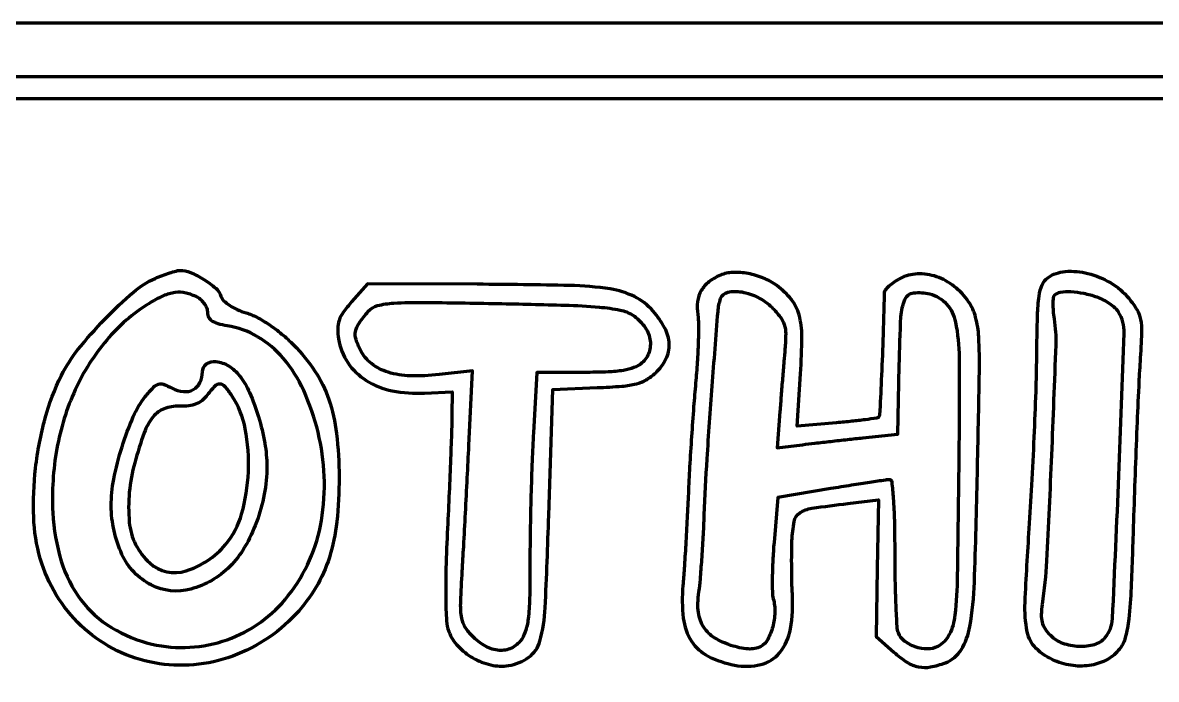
# Model space of a CAD drawing. Extents: x -683.2 to -647, y -482.4 to -428.5.
# Drawn here: x -678.36 to -671.09, y -432.73 to -428.53 of the extents above; entities that cross this region are included whole.
import ezdxf

# ---------------------------------------------------------------- set-up
doc = ezdxf.new("R2010")
doc.units = 0
doc.layers.add('layer0', color=255, linetype='CONTINUOUS', lineweight=100)
doc.layers.add('layer1', color=1, linetype='CONTINUOUS', lineweight=100)

msp = doc.modelspace()

# ---------------------------------------------------------------- linework, layer by layer
at = {"layer": 'layer0'}
for points in [[(-682.6423, -455.2877), (-682.6423, -481.7011), (-665.1423, -481.7011), (-647.6423, -481.7011), (-647.6423, -455.2877), (-647.6423, -428.8742), (-665.1423, -428.8742), (-682.6423, -428.8742), (-682.6423, -455.2877)], [(-676.345, -481.4272), (-676.4146, -481.5635), (-679.4596, -481.5635), (-682.5046, -481.5635), (-682.5046, -455.2877), (-682.5046, -429.0118), (-665.1423, -429.0118), (-647.7799, -429.0118), (-647.7799, -455.2877), (-647.7799, -481.5635), (-650.9962, -481.5635), (-654.2124, -481.5635), (-654.2333, -481.4344)], [(-675.443, -430.2029), (-676.1458, -430.1992), (-676.2487, -430.3163)], [(-672.9717, -431.1864), (-672.748, -431.1628), (-672.7383, -430.7225)], [(-675.4968, -431.2352), (-675.4742, -430.757), (-675.6877, -430.7812)], [(-674.7598, -430.767), (-675.0605, -430.767), (-675.0828, -431.1542)], [(-673.1396, -431.0898), (-673.3936, -431.1125), (-673.3712, -430.7763)], [(-674.9847, -431.6833), (-674.9595, -430.877), (-674.6738, -430.865)], [(-675.7806, -430.9002), (-675.6044, -430.8911), (-675.6053, -431.0441)], [(-673.5029, -431.0175), (-673.5199, -431.2509), (-673.3577, -431.2304)], [(-673.1771, -431.5117), (-673.517, -431.5682), (-673.5409, -431.8557)], [(-673.0668, -431.6068), (-672.8722, -431.5839), (-672.8789, -432.0212), (-672.8856, -432.4585), (-672.7733, -432.5591)]]:
    msp.add_lwpolyline(points, dxfattribs=at)
for points, knots in [([(-676.4835, -430.759), (-676.5233, -430.6985), (-676.5691, -430.6422), (-676.6203, -430.591), (-676.6203, -430.591), (-676.6447, -430.5666), (-676.6702, -430.5434), (-676.6967, -430.5214), (-676.6967, -430.5214), (-676.7225, -430.4999), (-676.7494, -430.4797), (-676.7773, -430.461), (-676.7773, -430.461), (-676.8025, -430.4439), (-676.8286, -430.4283), (-676.8555, -430.4141), (-676.8555, -430.4141), (-676.8775, -430.4025), (-676.9006, -430.393), (-676.9244, -430.3859), (-676.9244, -430.3859), (-676.9441, -430.38), (-676.9633, -430.3728), (-676.9821, -430.3645), (-676.9821, -430.3645), (-676.9993, -430.3568), (-677.0159, -430.3478), (-677.0316, -430.3374), (-677.0316, -430.3374), (-677.0448, -430.3288), (-677.0571, -430.3189), (-677.0685, -430.308), (-677.0685, -430.308), (-677.0766, -430.3001), (-677.0826, -430.2903), (-677.0861, -430.2796), (-677.0861, -430.2796), (-677.0923, -430.2597), (-677.1039, -430.2419), (-677.1196, -430.2281), (-677.1196, -430.2281), (-677.1433, -430.2072), (-677.1687, -430.1883), (-677.1955, -430.1715), (-677.1955, -430.1715), (-677.2228, -430.1544), (-677.2515, -430.1395), (-677.2813, -430.127), (-677.2813, -430.127), (-677.3028, -430.118), (-677.326, -430.1138), (-677.3492, -430.1145), (-677.3492, -430.1145), (-677.3575, -430.1147), (-677.3657, -430.1159), (-677.3736, -430.118), (-677.3736, -430.118), (-677.3872, -430.1216), (-677.4008, -430.1256), (-677.4142, -430.1299), (-677.4142, -430.1299), (-677.4299, -430.1349), (-677.4455, -430.1404), (-677.4609, -430.1462), (-677.4609, -430.1462), (-677.4767, -430.1522), (-677.4922, -430.1585), (-677.5078, -430.1652), (-677.5078, -430.1652), (-677.5582, -430.1872), (-677.6052, -430.2167), (-677.6469, -430.2527), (-677.6469, -430.2527), (-677.7106, -430.3079), (-677.772, -430.3659), (-677.8306, -430.4265), (-677.8306, -430.4265), (-677.8909, -430.4889), (-677.9482, -430.5539), (-678.0024, -430.6215), (-678.0024, -430.6215), (-678.0433, -430.6725), (-678.0787, -430.7276), (-678.108, -430.7861), (-678.108, -430.7861), (-678.152, -430.8737), (-678.187, -430.9657), (-678.2125, -431.0604), (-678.2125, -431.0604), (-678.2408, -431.1651), (-678.2613, -431.2718), (-678.2737, -431.3796), (-678.2737, -431.3796), (-678.2858, -431.4845), (-678.29, -431.5902), (-678.2862, -431.6957), (-678.2862, -431.6957), (-678.283, -431.7852), (-678.2687, -431.8738), (-678.2436, -431.9597), (-678.2436, -431.9597), (-678.1957, -432.1236), (-678.1055, -432.2718), (-677.9819, -432.3895), (-677.9819, -432.3895), (-677.8598, -432.5057), (-677.7081, -432.5861), (-677.5434, -432.6219), (-677.5434, -432.6219), (-677.3765, -432.6581), (-677.2029, -432.6487), (-677.0409, -432.5947), (-677.0409, -432.5947), (-676.8748, -432.5394), (-676.7253, -432.4434), (-676.6057, -432.3156), (-676.6057, -432.3156), (-676.5567, -432.2632), (-676.5135, -432.2057), (-676.4767, -432.1441), (-676.4767, -432.1441), (-676.4409, -432.0839), (-676.4122, -432.0199), (-676.3911, -431.9531), (-676.3911, -431.9531), (-676.3677, -431.8787), (-676.3517, -431.8022), (-676.3434, -431.7246), (-676.3434, -431.7246), (-676.3333, -431.6294), (-676.3284, -431.5338), (-676.3287, -431.4381), (-676.3287, -431.4381), (-676.329, -431.3444), (-676.3345, -431.2509), (-676.3451, -431.1578), (-676.3451, -431.1578), (-676.3536, -431.0837), (-676.3701, -431.0107), (-676.3943, -430.9402), (-676.3943, -430.9402), (-676.4164, -430.8763), (-676.4463, -430.8154), (-676.4835, -430.759), (-676.4835, -430.759), (-676.4835, -430.759), (-676.4835, -430.759), (-676.4835, -430.759)], [0, 0, 0, 0, 0.027027, 0.027027, 0.027027, 0.027027, 0.054054, 0.054054, 0.054054, 0.054054, 0.081081, 0.081081, 0.081081, 0.081081, 0.108108, 0.108108, 0.108108, 0.108108, 0.135135, 0.135135, 0.135135, 0.135135, 0.162162, 0.162162, 0.162162, 0.162162, 0.189189, 0.189189, 0.189189, 0.189189, 0.216216, 0.216216, 0.216216, 0.216216, 0.243243, 0.243243, 0.243243, 0.243243, 0.27027, 0.27027, 0.27027, 0.27027, 0.297297, 0.297297, 0.297297, 0.297297, 0.324324, 0.324324, 0.324324, 0.324324, 0.351351, 0.351351, 0.351351, 0.351351, 0.378378, 0.378378, 0.378378, 0.378378, 0.405405, 0.405405, 0.405405, 0.405405, 0.432432, 0.432432, 0.432432, 0.432432, 0.459459, 0.459459, 0.459459, 0.459459, 0.486486, 0.486486, 0.486486, 0.486486, 0.513514, 0.513514, 0.513514, 0.513514, 0.540541, 0.540541, 0.540541, 0.540541, 0.567568, 0.567568, 0.567568, 0.567568, 0.594595, 0.594595, 0.594595, 0.594595, 0.621622, 0.621622, 0.621622, 0.621622, 0.648649, 0.648649, 0.648649, 0.648649, 0.675676, 0.675676, 0.675676, 0.675676, 0.702703, 0.702703, 0.702703, 0.702703, 0.72973, 0.72973, 0.72973, 0.72973, 0.756757, 0.756757, 0.756757, 0.756757, 0.783784, 0.783784, 0.783784, 0.783784, 0.810811, 0.810811, 0.810811, 0.810811, 0.837838, 0.837838, 0.837838, 0.837838, 0.864865, 0.864865, 0.864865, 0.864865, 0.891892, 0.891892, 0.891892, 0.891892, 0.918919, 0.918919, 0.918919, 0.918919, 0.945946, 0.945946, 0.945946, 0.945946, 0.972973, 0.972973, 0.972973, 0.972973, 1, 1, 1, 1]), ([(-673.3712, -430.7763), (-673.366, -430.6967), (-673.363, -430.617), (-673.3625, -430.5373), (-673.3625, -430.5373), (-673.3623, -430.4904), (-673.3683, -430.4436), (-673.3804, -430.3982), (-673.3804, -430.3982), (-673.39, -430.3625), (-673.4068, -430.3291), (-673.4299, -430.3002), (-673.4299, -430.3002), (-673.4567, -430.2667), (-673.4877, -430.2368), (-673.5223, -430.2115), (-673.5223, -430.2115), (-673.5488, -430.192), (-673.5776, -430.1759), (-673.608, -430.1634), (-673.608, -430.1634), (-673.64, -430.1502), (-673.6733, -430.1404), (-673.7074, -430.1342), (-673.7074, -430.1342), (-673.7396, -430.1282), (-673.7723, -430.1258), (-673.8051, -430.1269), (-673.8051, -430.1269), (-673.8325, -430.1279), (-673.8596, -430.1339), (-673.8849, -430.1446), (-673.8849, -430.1446), (-673.9113, -430.1557), (-673.936, -430.1703), (-673.9587, -430.1878), (-673.9587, -430.1878), (-673.9784, -430.2031), (-673.9949, -430.2221), (-674.0074, -430.2437), (-674.0074, -430.2437), (-674.0197, -430.2651), (-674.0276, -430.2888), (-674.0306, -430.3133), (-674.0306, -430.3133), (-674.0341, -430.341), (-674.0338, -430.3691), (-674.0296, -430.3967), (-674.0296, -430.3967), (-674.0264, -430.4177), (-674.0249, -430.4388), (-674.0249, -430.4599), (-674.0249, -430.4599), (-674.0249, -430.4973), (-674.0255, -430.5346), (-674.0267, -430.572), (-674.0267, -430.572), (-674.028, -430.6155), (-674.0301, -430.659), (-674.0328, -430.7025), (-674.0328, -430.7025), (-674.0356, -430.7469), (-674.0391, -430.7914), (-674.0433, -430.8358), (-674.0433, -430.8358), (-674.048, -430.8866), (-674.0523, -430.9373), (-674.0562, -430.9882), (-674.0562, -430.9882), (-674.061, -431.0514), (-674.0654, -431.1147), (-674.0696, -431.1779), (-674.0696, -431.1779), (-674.074, -431.2428), (-674.078, -431.3077), (-674.0817, -431.3726), (-674.0817, -431.3726), (-674.0849, -431.4288), (-674.0877, -431.4851), (-674.0901, -431.5414), (-674.0901, -431.5414), (-674.0925, -431.5948), (-674.095, -431.6483), (-674.0978, -431.7018), (-674.0978, -431.7018), (-674.1006, -431.7582), (-674.1038, -431.8146), (-674.1071, -431.871), (-674.1071, -431.871), (-674.11, -431.9223), (-674.1133, -431.9735), (-674.1166, -432.0248), (-674.1166, -432.0248), (-674.119, -432.0605), (-674.1217, -432.0963), (-674.1248, -432.132), (-674.1248, -432.132), (-674.1308, -432.2019), (-674.1299, -432.2723), (-674.1223, -432.3421), (-674.1223, -432.3421), (-674.1165, -432.3943), (-674.0986, -432.4443), (-674.07, -432.4884), (-674.07, -432.4884), (-674.0434, -432.5294), (-674.0065, -432.5627), (-673.9629, -432.5848), (-673.9629, -432.5848), (-673.9095, -432.612), (-673.8525, -432.6313), (-673.7937, -432.6424), (-673.7937, -432.6424), (-673.7379, -432.6529), (-673.6805, -432.6515), (-673.6254, -432.6383), (-673.6254, -432.6383), (-673.5776, -432.627), (-673.5349, -432.6002), (-673.5039, -432.5621), (-673.5039, -432.5621), (-673.4684, -432.5184), (-673.4448, -432.4663), (-673.4355, -432.4107), (-673.4355, -432.4107), (-673.4232, -432.3369), (-673.419, -432.2619), (-673.4232, -432.1871), (-673.4232, -432.1871), (-673.4246, -432.162), (-673.4256, -432.1368), (-673.4262, -432.1116), (-673.4262, -432.1116), (-673.427, -432.0808), (-673.4275, -432.0501), (-673.4277, -432.0193), (-673.4277, -432.0193), (-673.4279, -431.9882), (-673.4279, -431.957), (-673.4276, -431.9258), (-673.4276, -431.9258), (-673.4273, -431.8993), (-673.4267, -431.8727), (-673.4257, -431.8462), (-673.4257, -431.8462), (-673.4241, -431.8046), (-673.4196, -431.7632), (-673.4119, -431.7223), (-673.4119, -431.7223), (-673.4078, -431.6999), (-673.3947, -431.6801), (-673.3758, -431.6675), (-673.3758, -431.6675), (-673.3525, -431.652), (-673.3262, -431.6418), (-673.2985, -431.6377), (-673.2985, -431.6377), (-673.2214, -431.6262), (-673.1442, -431.6159), (-673.0668, -431.6068)], [0, 0, 0, 0, 0.025, 0.025, 0.025, 0.025, 0.05, 0.05, 0.05, 0.05, 0.075, 0.075, 0.075, 0.075, 0.1, 0.1, 0.1, 0.1, 0.125, 0.125, 0.125, 0.125, 0.15, 0.15, 0.15, 0.15, 0.175, 0.175, 0.175, 0.175, 0.2, 0.2, 0.2, 0.2, 0.225, 0.225, 0.225, 0.225, 0.25, 0.25, 0.25, 0.25, 0.275, 0.275, 0.275, 0.275, 0.3, 0.3, 0.3, 0.3, 0.325, 0.325, 0.325, 0.325, 0.35, 0.35, 0.35, 0.35, 0.375, 0.375, 0.375, 0.375, 0.4, 0.4, 0.4, 0.4, 0.425, 0.425, 0.425, 0.425, 0.45, 0.45, 0.45, 0.45, 0.475, 0.475, 0.475, 0.475, 0.5, 0.5, 0.5, 0.5, 0.525, 0.525, 0.525, 0.525, 0.55, 0.55, 0.55, 0.55, 0.575, 0.575, 0.575, 0.575, 0.6, 0.6, 0.6, 0.6, 0.625, 0.625, 0.625, 0.625, 0.65, 0.65, 0.65, 0.65, 0.675, 0.675, 0.675, 0.675, 0.7, 0.7, 0.7, 0.7, 0.725, 0.725, 0.725, 0.725, 0.75, 0.75, 0.75, 0.75, 0.775, 0.775, 0.775, 0.775, 0.8, 0.8, 0.8, 0.8, 0.825, 0.825, 0.825, 0.825, 0.85, 0.85, 0.85, 0.85, 0.875, 0.875, 0.875, 0.875, 0.9, 0.9, 0.9, 0.9, 0.925, 0.925, 0.925, 0.925, 0.95, 0.95, 0.95, 0.95, 0.975, 0.975, 0.975, 0.975, 1, 1, 1, 1]), ([(-672.2374, -431.4162), (-672.2327, -431.1988), (-672.2285, -430.9814), (-672.2248, -430.7641), (-672.2248, -430.7641), (-672.2235, -430.6894), (-672.2248, -430.6147), (-672.2286, -430.54), (-672.2286, -430.54), (-672.2308, -430.4976), (-672.2375, -430.4555), (-672.2486, -430.4145), (-672.2486, -430.4145), (-672.2582, -430.379), (-672.2736, -430.3454), (-672.2941, -430.3149), (-672.2941, -430.3149), (-672.3192, -430.2775), (-672.35, -430.2443), (-672.3854, -430.2164), (-672.3854, -430.2164), (-672.4199, -430.1893), (-672.4586, -430.1683), (-672.5001, -430.1542), (-672.5001, -430.1542), (-672.5391, -430.1409), (-672.5803, -430.1349), (-672.6215, -430.1365), (-672.6215, -430.1365), (-672.6603, -430.138), (-672.6984, -430.148), (-672.7328, -430.1658), (-672.7328, -430.1658), (-672.7463, -430.1728), (-672.7592, -430.1805), (-672.7717, -430.1889), (-672.7717, -430.1889), (-672.7833, -430.1968), (-672.7943, -430.2056), (-672.8046, -430.2151), (-672.8046, -430.2151), (-672.813, -430.223), (-672.8209, -430.2315), (-672.8279, -430.2406), (-672.8279, -430.2406), (-672.8323, -430.2462), (-672.8348, -430.2531), (-672.835, -430.2603), (-672.835, -430.2603), (-672.8372, -430.3605), (-672.84, -430.4608), (-672.8431, -430.561), (-672.8431, -430.561), (-672.8458, -430.646), (-672.8492, -430.7309), (-672.8531, -430.8159), (-672.8531, -430.8159), (-672.8566, -430.8902), (-672.8602, -430.9645), (-672.8638, -431.0388), (-672.8638, -431.0388), (-672.8642, -431.0452), (-672.8671, -431.0513), (-672.872, -431.0555), (-672.872, -431.0555), (-672.8753, -431.0583), (-672.8794, -431.0602), (-672.8837, -431.0607), (-672.8837, -431.0607), (-672.9079, -431.0641), (-672.9321, -431.0673), (-672.9562, -431.0704), (-672.9562, -431.0704), (-672.9846, -431.074), (-673.0129, -431.0773), (-673.0413, -431.0803), (-673.0413, -431.0803), (-673.074, -431.0837), (-673.1068, -431.0869), (-673.1396, -431.0898)], [0, 0, 0, 0, 0.05, 0.05, 0.05, 0.05, 0.1, 0.1, 0.1, 0.1, 0.15, 0.15, 0.15, 0.15, 0.2, 0.2, 0.2, 0.2, 0.25, 0.25, 0.25, 0.25, 0.3, 0.3, 0.3, 0.3, 0.35, 0.35, 0.35, 0.35, 0.4, 0.4, 0.4, 0.4, 0.45, 0.45, 0.45, 0.45, 0.5, 0.5, 0.5, 0.5, 0.55, 0.55, 0.55, 0.55, 0.6, 0.6, 0.6, 0.6, 0.65, 0.65, 0.65, 0.65, 0.7, 0.7, 0.7, 0.7, 0.75, 0.75, 0.75, 0.75, 0.8, 0.8, 0.8, 0.8, 0.85, 0.85, 0.85, 0.85, 0.9, 0.9, 0.9, 0.9, 0.95, 0.95, 0.95, 0.95, 1, 1, 1, 1]), ([(-671.2267, -431.4213), (-671.2231, -431.3206), (-671.2192, -431.22), (-671.215, -431.1193), (-671.215, -431.1193), (-671.2114, -431.0315), (-671.2076, -430.9437), (-671.2036, -430.8559), (-671.2036, -430.8559), (-671.2012, -430.8025), (-671.1982, -430.7492), (-671.1948, -430.6959), (-671.1948, -430.6959), (-671.1909, -430.6347), (-671.1878, -430.5734), (-671.1855, -430.5121), (-671.1855, -430.5121), (-671.1844, -430.4837), (-671.1865, -430.4553), (-671.1915, -430.4274), (-671.1915, -430.4274), (-671.1954, -430.4055), (-671.2034, -430.3844), (-671.215, -430.3654), (-671.215, -430.3654), (-671.2305, -430.3398), (-671.248, -430.3154), (-671.2673, -430.2925), (-671.2673, -430.2925), (-671.3, -430.2536), (-671.339, -430.2204), (-671.3826, -430.1942), (-671.3826, -430.1942), (-671.4282, -430.167), (-671.4775, -430.1465), (-671.5289, -430.1335), (-671.5289, -430.1335), (-671.5762, -430.1216), (-671.6252, -430.1172), (-671.674, -430.1206), (-671.674, -430.1206), (-671.7143, -430.1234), (-671.7531, -430.1376), (-671.7857, -430.1614), (-671.7857, -430.1614), (-671.8015, -430.173), (-671.814, -430.1887), (-671.8218, -430.2067), (-671.8218, -430.2067), (-671.8315, -430.2294), (-671.8383, -430.2533), (-671.8417, -430.2777), (-671.8417, -430.2777), (-671.8474, -430.3189), (-671.8508, -430.3603), (-671.8519, -430.4019), (-671.8519, -430.4019), (-671.8542, -430.4909), (-671.8558, -430.58), (-671.8568, -430.6691), (-671.8568, -430.6691), (-671.8575, -430.7428), (-671.8592, -430.8164), (-671.8617, -430.8901), (-671.8617, -430.8901), (-671.8649, -430.9872), (-671.8687, -431.0842), (-671.873, -431.1812), (-671.873, -431.1812), (-671.8774, -431.2839), (-671.8825, -431.3866), (-671.888, -431.4893), (-671.888, -431.4893), (-671.893, -431.5821), (-671.8987, -431.6748), (-671.905, -431.7675), (-671.905, -431.7675), (-671.9156, -431.9251), (-671.9246, -432.0827), (-671.9318, -432.2404), (-671.9318, -432.2404), (-671.9348, -432.3036), (-671.9302, -432.3669), (-671.9182, -432.429), (-671.9182, -432.429), (-671.9104, -432.4694), (-671.8904, -432.5064), (-671.861, -432.5351), (-671.861, -432.5351), (-671.8265, -432.5686), (-671.786, -432.5954), (-671.7416, -432.6139), (-671.7416, -432.6139), (-671.704, -432.6296), (-671.6644, -432.6402), (-671.624, -432.6454), (-671.624, -432.6454), (-671.585, -432.6503), (-671.5457, -432.6493), (-671.507, -432.6424), (-671.507, -432.6424), (-671.4709, -432.6359), (-671.436, -432.6235), (-671.4039, -432.6058), (-671.4039, -432.6058), (-671.3738, -432.5891), (-671.3473, -432.5666), (-671.326, -432.5395), (-671.326, -432.5395), (-671.3087, -432.5175), (-671.2961, -432.4922), (-671.2892, -432.4651), (-671.2892, -432.4651), (-671.2792, -432.4261), (-671.2719, -432.3864), (-671.2676, -432.3464), (-671.2676, -432.3464), (-671.2603, -432.2795), (-671.2552, -432.2123), (-671.2524, -432.145), (-671.2524, -432.145), (-671.2467, -432.0045), (-671.2416, -431.864), (-671.2371, -431.7234), (-671.2371, -431.7234), (-671.2339, -431.6227), (-671.2304, -431.522), (-671.2267, -431.4213), (-671.2267, -431.4213), (-671.2267, -431.4213), (-671.2267, -431.4213), (-671.2267, -431.4213)], [0, 0, 0, 0, 0.030303, 0.030303, 0.030303, 0.030303, 0.060606, 0.060606, 0.060606, 0.060606, 0.090909, 0.090909, 0.090909, 0.090909, 0.121212, 0.121212, 0.121212, 0.121212, 0.151515, 0.151515, 0.151515, 0.151515, 0.181818, 0.181818, 0.181818, 0.181818, 0.212121, 0.212121, 0.212121, 0.212121, 0.242424, 0.242424, 0.242424, 0.242424, 0.272727, 0.272727, 0.272727, 0.272727, 0.30303, 0.30303, 0.30303, 0.30303, 0.333333, 0.333333, 0.333333, 0.333333, 0.363636, 0.363636, 0.363636, 0.363636, 0.393939, 0.393939, 0.393939, 0.393939, 0.424242, 0.424242, 0.424242, 0.424242, 0.454545, 0.454545, 0.454545, 0.454545, 0.484848, 0.484848, 0.484848, 0.484848, 0.515152, 0.515152, 0.515152, 0.515152, 0.545455, 0.545455, 0.545455, 0.545455, 0.575758, 0.575758, 0.575758, 0.575758, 0.606061, 0.606061, 0.606061, 0.606061, 0.636364, 0.636364, 0.636364, 0.636364, 0.666667, 0.666667, 0.666667, 0.666667, 0.69697, 0.69697, 0.69697, 0.69697, 0.727273, 0.727273, 0.727273, 0.727273, 0.757576, 0.757576, 0.757576, 0.757576, 0.787879, 0.787879, 0.787879, 0.787879, 0.818182, 0.818182, 0.818182, 0.818182, 0.848485, 0.848485, 0.848485, 0.848485, 0.878788, 0.878788, 0.878788, 0.878788, 0.909091, 0.909091, 0.909091, 0.909091, 0.939394, 0.939394, 0.939394, 0.939394, 0.969697, 0.969697, 0.969697, 0.969697, 1, 1, 1, 1]), ([(-674.2335, -430.681), (-674.2187, -430.6514), (-674.2117, -430.6186), (-674.213, -430.5856), (-674.213, -430.5856), (-674.2145, -430.5499), (-674.2239, -430.5149), (-674.2407, -430.4833), (-674.2407, -430.4833), (-674.2614, -430.4441), (-674.2866, -430.4075), (-674.3159, -430.3742), (-674.3159, -430.3742), (-674.3494, -430.336), (-674.39, -430.3047), (-674.4355, -430.282), (-674.4355, -430.282), (-674.4843, -430.2576), (-674.5366, -430.241), (-674.5905, -430.2328), (-674.5905, -430.2328), (-674.6771, -430.2197), (-674.7644, -430.2122), (-674.852, -430.2104), (-674.852, -430.2104), (-675.049, -430.2064), (-675.246, -430.2039), (-675.443, -430.2029)], [0, 0, 0, 0, 0.142857, 0.142857, 0.142857, 0.142857, 0.285714, 0.285714, 0.285714, 0.285714, 0.428571, 0.428571, 0.428571, 0.428571, 0.571429, 0.571429, 0.571429, 0.571429, 0.714286, 0.714286, 0.714286, 0.714286, 0.857143, 0.857143, 0.857143, 0.857143, 1, 1, 1, 1]), ([(-676.5556, -430.8833), (-676.5168, -430.9695), (-676.486, -431.0591), (-676.4635, -431.1509), (-676.4635, -431.1509), (-676.4181, -431.336), (-676.4108, -431.5284), (-676.4421, -431.7165), (-676.4421, -431.7165), (-676.4713, -431.892), (-676.5442, -432.0573), (-676.6541, -432.1973), (-676.6541, -432.1973), (-676.7557, -432.3267), (-676.8919, -432.4247), (-677.0469, -432.4799), (-677.0469, -432.4799), (-677.2014, -432.5349), (-677.3684, -432.5443), (-677.5281, -432.5072), (-677.5281, -432.5072), (-677.6196, -432.4859), (-677.7072, -432.4502), (-677.7874, -432.4012), (-677.7874, -432.4012), (-677.8633, -432.3549), (-677.9299, -432.2946), (-677.9835, -432.2236), (-677.9835, -432.2236), (-678.0397, -432.1491), (-678.0823, -432.0653), (-678.1094, -431.976), (-678.1094, -431.976), (-678.14, -431.8752), (-678.1582, -431.7709), (-678.1635, -431.6657), (-678.1635, -431.6657), (-678.1704, -431.5284), (-678.1617, -431.3909), (-678.1376, -431.2556), (-678.1376, -431.2556), (-678.1143, -431.1252), (-678.0746, -430.9984), (-678.0193, -430.8781), (-678.0193, -430.8781), (-677.9669, -430.7637), (-677.8992, -430.657), (-677.8182, -430.5607), (-677.8182, -430.5607), (-677.7412, -430.4692), (-677.6503, -430.3904), (-677.5489, -430.3271), (-677.5489, -430.3271), (-677.519, -430.3085), (-677.4881, -430.2919), (-677.4561, -430.2773), (-677.4561, -430.2773), (-677.4319, -430.2663), (-677.4062, -430.259), (-677.3799, -430.2555), (-677.3799, -430.2555), (-677.3565, -430.2525), (-677.3328, -430.2537), (-677.3098, -430.259), (-677.3098, -430.259), (-677.2844, -430.2649), (-677.2599, -430.2741), (-677.2369, -430.2864), (-677.2369, -430.2864), (-677.2276, -430.2914), (-677.2191, -430.2975), (-677.2114, -430.3047), (-677.2114, -430.3047), (-677.2033, -430.3123), (-677.1961, -430.3209), (-677.1899, -430.3301), (-677.1899, -430.3301), (-677.1839, -430.3389), (-677.179, -430.3484), (-677.1752, -430.3584), (-677.1752, -430.3584), (-677.1719, -430.3669), (-677.1703, -430.376), (-677.1703, -430.3851), (-677.1703, -430.3851), (-677.1703, -430.3957), (-677.1677, -430.4061), (-677.1628, -430.4155), (-677.1628, -430.4155), (-677.1578, -430.4247), (-677.1507, -430.4327), (-677.1419, -430.4385), (-677.1419, -430.4385), (-677.1304, -430.4462), (-677.1178, -430.452), (-677.1044, -430.4557), (-677.1044, -430.4557), (-677.085, -430.461), (-677.0654, -430.4653), (-677.0455, -430.4685), (-677.0455, -430.4685), (-676.9768, -430.4797), (-676.9108, -430.5035), (-676.8508, -430.5389), (-676.8508, -430.5389), (-676.7885, -430.5757), (-676.7328, -430.6226), (-676.6859, -430.6776), (-676.6859, -430.6776), (-676.6329, -430.7397), (-676.5891, -430.809), (-676.5556, -430.8833), (-676.5556, -430.8833), (-676.5556, -430.8833), (-676.5556, -430.8833), (-676.5556, -430.8833)], [0, 0, 0, 0, 0.034483, 0.034483, 0.034483, 0.034483, 0.068966, 0.068966, 0.068966, 0.068966, 0.103448, 0.103448, 0.103448, 0.103448, 0.137931, 0.137931, 0.137931, 0.137931, 0.172414, 0.172414, 0.172414, 0.172414, 0.206897, 0.206897, 0.206897, 0.206897, 0.241379, 0.241379, 0.241379, 0.241379, 0.275862, 0.275862, 0.275862, 0.275862, 0.310345, 0.310345, 0.310345, 0.310345, 0.344828, 0.344828, 0.344828, 0.344828, 0.37931, 0.37931, 0.37931, 0.37931, 0.413793, 0.413793, 0.413793, 0.413793, 0.448276, 0.448276, 0.448276, 0.448276, 0.482759, 0.482759, 0.482759, 0.482759, 0.517241, 0.517241, 0.517241, 0.517241, 0.551724, 0.551724, 0.551724, 0.551724, 0.586207, 0.586207, 0.586207, 0.586207, 0.62069, 0.62069, 0.62069, 0.62069, 0.655172, 0.655172, 0.655172, 0.655172, 0.689655, 0.689655, 0.689655, 0.689655, 0.724138, 0.724138, 0.724138, 0.724138, 0.758621, 0.758621, 0.758621, 0.758621, 0.793103, 0.793103, 0.793103, 0.793103, 0.827586, 0.827586, 0.827586, 0.827586, 0.862069, 0.862069, 0.862069, 0.862069, 0.896552, 0.896552, 0.896552, 0.896552, 0.931034, 0.931034, 0.931034, 0.931034, 0.965517, 0.965517, 0.965517, 0.965517, 1, 1, 1, 1]), ([(-673.5409, -431.8557), (-673.5441, -431.8942), (-673.5467, -431.9327), (-673.5486, -431.9713), (-673.5486, -431.9713), (-673.5505, -432.0077), (-673.5516, -432.0441), (-673.5521, -432.0806), (-673.5521, -432.0806), (-673.5525, -432.1113), (-673.5524, -432.142), (-673.5517, -432.1726), (-673.5517, -432.1726), (-673.5514, -432.1877), (-673.5493, -432.2028), (-673.5455, -432.2174), (-673.5455, -432.2174), (-673.5381, -432.2456), (-673.5348, -432.2748), (-673.5357, -432.304), (-673.5357, -432.304), (-673.5367, -432.3356), (-673.5412, -432.367), (-673.5493, -432.3976), (-673.5493, -432.3976), (-673.5565, -432.4255), (-673.5671, -432.4524), (-673.5808, -432.4778), (-673.5808, -432.4778), (-673.5909, -432.4965), (-673.6064, -432.5119), (-673.6252, -432.522), (-673.6252, -432.522), (-673.6498, -432.5352), (-673.6777, -432.5409), (-673.7056, -432.5385), (-673.7056, -432.5385), (-673.7433, -432.5353), (-673.7806, -432.5277), (-673.8167, -432.5159), (-673.8167, -432.5159), (-673.8538, -432.5037), (-673.8895, -432.4873), (-673.9229, -432.4669), (-673.9229, -432.4669), (-673.9496, -432.4506), (-673.9725, -432.4286), (-673.9897, -432.4023), (-673.9897, -432.4023), (-673.9992, -432.3878), (-674.007, -432.3723), (-674.0131, -432.356), (-674.0131, -432.356), (-674.0192, -432.3394), (-674.0235, -432.3223), (-674.026, -432.3048), (-674.026, -432.3048), (-674.0288, -432.2849), (-674.0298, -432.2649), (-674.029, -432.2448), (-674.029, -432.2448), (-674.028, -432.2203), (-674.0257, -432.196), (-674.0223, -432.1717), (-674.0223, -432.1717), (-674.0185, -432.1453), (-674.0155, -432.1188), (-674.0132, -432.0923), (-674.0132, -432.0923), (-674.0096, -432.0501), (-674.0064, -432.0079), (-674.0034, -431.9657), (-674.0034, -431.9657), (-674.0001, -431.9177), (-673.9971, -431.8697), (-673.9945, -431.8217), (-673.9945, -431.8217), (-673.9919, -431.7741), (-673.9897, -431.7266), (-673.9879, -431.679), (-673.9879, -431.679), (-673.9833, -431.5596), (-673.9772, -431.4402), (-673.9696, -431.3209), (-673.9696, -431.3209), (-673.9597, -431.1654), (-673.9488, -431.01), (-673.937, -430.8546), (-673.937, -430.8546), (-673.925, -430.6956), (-673.9126, -430.5367), (-673.8999, -430.3779), (-673.8999, -430.3779), (-673.8976, -430.3492), (-673.8919, -430.321), (-673.8829, -430.2938), (-673.8829, -430.2938), (-673.8761, -430.2733), (-673.8589, -430.258), (-673.8378, -430.2535), (-673.8378, -430.2535), (-673.8083, -430.2473), (-673.7779, -430.2467), (-673.7482, -430.2519), (-673.7482, -430.2519), (-673.7116, -430.2581), (-673.6761, -430.2699), (-673.6431, -430.2866), (-673.6431, -430.2866), (-673.6106, -430.303), (-673.5809, -430.3245), (-673.5552, -430.3502), (-673.5552, -430.3502), (-673.5359, -430.3695), (-673.5178, -430.39), (-673.501, -430.4115), (-673.501, -430.4115), (-673.4894, -430.4263), (-673.4806, -430.443), (-673.4749, -430.4609), (-673.4749, -430.4609), (-673.4689, -430.48), (-673.4659, -430.4999), (-673.4661, -430.52), (-673.4661, -430.52), (-673.4664, -430.5523), (-673.468, -430.5847), (-673.4708, -430.6169), (-673.4708, -430.6169), (-673.4733, -430.6438), (-673.4756, -430.6706), (-673.4778, -430.6974), (-673.4778, -430.6974), (-673.4807, -430.7328), (-673.4836, -430.7682), (-673.4865, -430.8036), (-673.4865, -430.8036), (-673.4894, -430.8411), (-673.4924, -430.8785), (-673.4953, -430.916), (-673.4953, -430.916), (-673.4979, -430.9498), (-673.5004, -430.9837), (-673.5029, -431.0175)], [0, 0, 0, 0, 0.027778, 0.027778, 0.027778, 0.027778, 0.055556, 0.055556, 0.055556, 0.055556, 0.083333, 0.083333, 0.083333, 0.083333, 0.111111, 0.111111, 0.111111, 0.111111, 0.138889, 0.138889, 0.138889, 0.138889, 0.166667, 0.166667, 0.166667, 0.166667, 0.194444, 0.194444, 0.194444, 0.194444, 0.222222, 0.222222, 0.222222, 0.222222, 0.25, 0.25, 0.25, 0.25, 0.277778, 0.277778, 0.277778, 0.277778, 0.305556, 0.305556, 0.305556, 0.305556, 0.333333, 0.333333, 0.333333, 0.333333, 0.361111, 0.361111, 0.361111, 0.361111, 0.388889, 0.388889, 0.388889, 0.388889, 0.416667, 0.416667, 0.416667, 0.416667, 0.444444, 0.444444, 0.444444, 0.444444, 0.472222, 0.472222, 0.472222, 0.472222, 0.5, 0.5, 0.5, 0.5, 0.527778, 0.527778, 0.527778, 0.527778, 0.555556, 0.555556, 0.555556, 0.555556, 0.583333, 0.583333, 0.583333, 0.583333, 0.611111, 0.611111, 0.611111, 0.611111, 0.638889, 0.638889, 0.638889, 0.638889, 0.666667, 0.666667, 0.666667, 0.666667, 0.694444, 0.694444, 0.694444, 0.694444, 0.722222, 0.722222, 0.722222, 0.722222, 0.75, 0.75, 0.75, 0.75, 0.777778, 0.777778, 0.777778, 0.777778, 0.805556, 0.805556, 0.805556, 0.805556, 0.833333, 0.833333, 0.833333, 0.833333, 0.861111, 0.861111, 0.861111, 0.861111, 0.888889, 0.888889, 0.888889, 0.888889, 0.916667, 0.916667, 0.916667, 0.916667, 0.944444, 0.944444, 0.944444, 0.944444, 0.972222, 0.972222, 0.972222, 0.972222, 1, 1, 1, 1]), ([(-672.7383, -430.7225), (-672.7361, -430.6185), (-672.7324, -430.5145), (-672.7274, -430.4106), (-672.7274, -430.4106), (-672.7255, -430.3723), (-672.7167, -430.3346), (-672.7016, -430.2993), (-672.7016, -430.2993), (-672.6919, -430.2766), (-672.6707, -430.2609), (-672.6462, -430.258), (-672.6462, -430.258), (-672.6113, -430.254), (-672.5759, -430.2563), (-672.5419, -430.2648), (-672.5419, -430.2648), (-672.5006, -430.2752), (-672.4634, -430.2977), (-672.4352, -430.3294), (-672.4352, -430.3294), (-672.4059, -430.3623), (-672.386, -430.4025), (-672.3776, -430.4457), (-672.3776, -430.4457), (-672.363, -430.5204), (-672.3553, -430.5963), (-672.3547, -430.6725), (-672.3547, -430.6725), (-672.3533, -430.8552), (-672.3536, -431.0379), (-672.3555, -431.2206), (-672.3555, -431.2206), (-672.3555, -431.2206), (-672.3555, -431.2206), (-672.3555, -431.2206)], [0, 0, 0, 0, 0.111111, 0.111111, 0.111111, 0.111111, 0.222222, 0.222222, 0.222222, 0.222222, 0.333333, 0.333333, 0.333333, 0.333333, 0.444444, 0.444444, 0.444444, 0.444444, 0.555556, 0.555556, 0.555556, 0.555556, 0.666667, 0.666667, 0.666667, 0.666667, 0.777778, 0.777778, 0.777778, 0.777778, 0.888889, 0.888889, 0.888889, 0.888889, 1, 1, 1, 1]), ([(-671.3307, -431.4283), (-671.3433, -431.7337), (-671.3569, -432.039), (-671.3715, -432.3442), (-671.3715, -432.3442), (-671.3737, -432.3887), (-671.3902, -432.4312), (-671.4186, -432.4654), (-671.4186, -432.4654), (-671.4362, -432.4865), (-671.4598, -432.5018), (-671.4862, -432.5093), (-671.4862, -432.5093), (-671.5189, -432.5186), (-671.5527, -432.5226), (-671.5867, -432.5212), (-671.5867, -432.5212), (-671.6223, -432.5197), (-671.6574, -432.5128), (-671.6909, -432.5008), (-671.6909, -432.5008), (-671.7205, -432.4901), (-671.7474, -432.473), (-671.7697, -432.4507), (-671.7697, -432.4507), (-671.7825, -432.438), (-671.7939, -432.4241), (-671.8038, -432.4091), (-671.8038, -432.4091), (-671.8123, -432.3965), (-671.8185, -432.3826), (-671.8224, -432.3679), (-671.8224, -432.3679), (-671.8267, -432.352), (-671.8286, -432.3355), (-671.8281, -432.319), (-671.8281, -432.319), (-671.8275, -432.2969), (-671.8256, -432.2748), (-671.8223, -432.2529), (-671.8223, -432.2529), (-671.8085, -432.1606), (-671.7992, -432.0677), (-671.7944, -431.9745), (-671.7944, -431.9745), (-671.7828, -431.7485), (-671.7723, -431.5226), (-671.7628, -431.2965), (-671.7628, -431.2965), (-671.753, -431.0619), (-671.7438, -430.8272), (-671.7354, -430.5925), (-671.7354, -430.5925), (-671.7333, -430.5363), (-671.7368, -430.48), (-671.7457, -430.4245), (-671.7457, -430.4245), (-671.7484, -430.4076), (-671.7505, -430.3906), (-671.752, -430.3735), (-671.752, -430.3735), (-671.7532, -430.3581), (-671.7538, -430.3425), (-671.7536, -430.327), (-671.7536, -430.327), (-671.7535, -430.3144), (-671.7527, -430.3018), (-671.7514, -430.2892), (-671.7514, -430.2892), (-671.7507, -430.2832), (-671.748, -430.2776), (-671.7438, -430.2733), (-671.7438, -430.2733), (-671.7336, -430.2632), (-671.7204, -430.2567), (-671.7062, -430.2549), (-671.7062, -430.2549), (-671.6834, -430.252), (-671.6605, -430.2511), (-671.6376, -430.2521), (-671.6376, -430.2521), (-671.6099, -430.2534), (-671.5823, -430.2569), (-671.5552, -430.2625), (-671.5552, -430.2625), (-671.5264, -430.2683), (-671.4982, -430.2762), (-671.4705, -430.2858), (-671.4705, -430.2858), (-671.4563, -430.2907), (-671.4426, -430.2967), (-671.4293, -430.3036), (-671.4293, -430.3036), (-671.4152, -430.3109), (-671.4016, -430.3191), (-671.3885, -430.3281), (-671.3885, -430.3281), (-671.3765, -430.3363), (-671.3651, -430.3454), (-671.3542, -430.3551), (-671.3542, -430.3551), (-671.3459, -430.3625), (-671.3387, -430.371), (-671.3328, -430.3805), (-671.3328, -430.3805), (-671.3076, -430.4211), (-671.2949, -430.4683), (-671.2966, -430.5161), (-671.2966, -430.5161), (-671.3068, -430.8202), (-671.3182, -431.1243), (-671.3307, -431.4283), (-671.3307, -431.4283), (-671.3307, -431.4283), (-671.3307, -431.4283), (-671.3307, -431.4283)], [0, 0, 0, 0, 0.034483, 0.034483, 0.034483, 0.034483, 0.068966, 0.068966, 0.068966, 0.068966, 0.103448, 0.103448, 0.103448, 0.103448, 0.137931, 0.137931, 0.137931, 0.137931, 0.172414, 0.172414, 0.172414, 0.172414, 0.206897, 0.206897, 0.206897, 0.206897, 0.241379, 0.241379, 0.241379, 0.241379, 0.275862, 0.275862, 0.275862, 0.275862, 0.310345, 0.310345, 0.310345, 0.310345, 0.344828, 0.344828, 0.344828, 0.344828, 0.37931, 0.37931, 0.37931, 0.37931, 0.413793, 0.413793, 0.413793, 0.413793, 0.448276, 0.448276, 0.448276, 0.448276, 0.482759, 0.482759, 0.482759, 0.482759, 0.517241, 0.517241, 0.517241, 0.517241, 0.551724, 0.551724, 0.551724, 0.551724, 0.586207, 0.586207, 0.586207, 0.586207, 0.62069, 0.62069, 0.62069, 0.62069, 0.655172, 0.655172, 0.655172, 0.655172, 0.689655, 0.689655, 0.689655, 0.689655, 0.724138, 0.724138, 0.724138, 0.724138, 0.758621, 0.758621, 0.758621, 0.758621, 0.793103, 0.793103, 0.793103, 0.793103, 0.827586, 0.827586, 0.827586, 0.827586, 0.862069, 0.862069, 0.862069, 0.862069, 0.896552, 0.896552, 0.896552, 0.896552, 0.931034, 0.931034, 0.931034, 0.931034, 0.965517, 0.965517, 0.965517, 0.965517, 1, 1, 1, 1]), ([(-676.2487, -430.3163), (-676.2674, -430.3376), (-676.2851, -430.3598), (-676.3017, -430.3828), (-676.3017, -430.3828), (-676.313, -430.3985), (-676.322, -430.4157), (-676.3285, -430.434), (-676.3285, -430.434), (-676.3344, -430.4506), (-676.3374, -430.4682), (-676.3375, -430.4859), (-676.3375, -430.4859), (-676.3376, -430.5083), (-676.3358, -430.5308), (-676.3322, -430.5529), (-676.3322, -430.5529), (-676.3235, -430.6071), (-676.3032, -430.6587), (-676.2728, -430.7043), (-676.2728, -430.7043), (-676.2422, -430.7502), (-676.2024, -430.789), (-676.1558, -430.8184), (-676.1558, -430.8184), (-676.1042, -430.8508), (-676.0472, -430.8735), (-675.9875, -430.8853), (-675.9875, -430.8853), (-675.9194, -430.8988), (-675.85, -430.9038), (-675.7806, -430.9002)], [0, 0, 0, 0, 0.125, 0.125, 0.125, 0.125, 0.25, 0.25, 0.25, 0.25, 0.375, 0.375, 0.375, 0.375, 0.5, 0.5, 0.5, 0.5, 0.625, 0.625, 0.625, 0.625, 0.75, 0.75, 0.75, 0.75, 0.875, 0.875, 0.875, 0.875, 1, 1, 1, 1]), ([(-675.6877, -430.7812), (-675.7489, -430.7881), (-675.8104, -430.7908), (-675.8719, -430.7894), (-675.8719, -430.7894), (-675.9205, -430.7882), (-675.9686, -430.7804), (-676.015, -430.766), (-676.015, -430.766), (-676.0531, -430.7542), (-676.0887, -430.7357), (-676.1202, -430.7112), (-676.1202, -430.7112), (-676.1499, -430.6881), (-676.1742, -430.6589), (-676.1915, -430.6255), (-676.1915, -430.6255), (-676.203, -430.6031), (-676.2126, -430.5799), (-676.2201, -430.5559), (-676.2201, -430.5559), (-676.2253, -430.5393), (-676.2263, -430.5215), (-676.2228, -430.5044), (-676.2228, -430.5044), (-676.219, -430.4856), (-676.2114, -430.4677), (-676.2003, -430.452), (-676.2003, -430.452), (-676.1818, -430.4257), (-676.1621, -430.4002), (-676.1412, -430.3758), (-676.1412, -430.3758), (-676.126, -430.358), (-676.1055, -430.3453), (-676.0828, -430.3395), (-676.0828, -430.3395), (-676.0486, -430.3309), (-676.0138, -430.3254), (-675.9786, -430.3233), (-675.9786, -430.3233), (-675.9148, -430.3195), (-675.8508, -430.318), (-675.7868, -430.3188), (-675.7868, -430.3188), (-675.6285, -430.3207), (-675.4702, -430.3232), (-675.3119, -430.3262), (-675.3119, -430.3262), (-675.1684, -430.3289), (-675.025, -430.3323), (-674.8815, -430.3363), (-674.8815, -430.3363), (-674.8077, -430.3384), (-674.7341, -430.3426), (-674.6605, -430.3489), (-674.6605, -430.3489), (-674.6155, -430.3528), (-674.5709, -430.3591), (-674.5266, -430.3679), (-674.5266, -430.3679), (-674.4981, -430.3735), (-674.4709, -430.3846), (-674.4467, -430.4005), (-674.4467, -430.4005), (-674.4183, -430.4192), (-674.3936, -430.4426), (-674.3734, -430.4698), (-674.3734, -430.4698), (-674.3548, -430.4949), (-674.3421, -430.5238), (-674.3362, -430.5545), (-674.3362, -430.5545), (-674.3309, -430.5825), (-674.3329, -430.6115), (-674.342, -430.6385), (-674.342, -430.6385), (-674.342, -430.6385), (-674.342, -430.6385), (-674.342, -430.6385)], [0, 0, 0, 0, 0.05, 0.05, 0.05, 0.05, 0.1, 0.1, 0.1, 0.1, 0.15, 0.15, 0.15, 0.15, 0.2, 0.2, 0.2, 0.2, 0.25, 0.25, 0.25, 0.25, 0.3, 0.3, 0.3, 0.3, 0.35, 0.35, 0.35, 0.35, 0.4, 0.4, 0.4, 0.4, 0.45, 0.45, 0.45, 0.45, 0.5, 0.5, 0.5, 0.5, 0.55, 0.55, 0.55, 0.55, 0.6, 0.6, 0.6, 0.6, 0.65, 0.65, 0.65, 0.65, 0.7, 0.7, 0.7, 0.7, 0.75, 0.75, 0.75, 0.75, 0.8, 0.8, 0.8, 0.8, 0.85, 0.85, 0.85, 0.85, 0.9, 0.9, 0.9, 0.9, 0.95, 0.95, 0.95, 0.95, 1, 1, 1, 1]), ([(-674.342, -430.6385), (-674.3509, -430.665), (-674.3669, -430.6887), (-674.3882, -430.7068), (-674.3882, -430.7068), (-674.4032, -430.7195), (-674.4202, -430.7296), (-674.4386, -430.7365), (-674.4386, -430.7365), (-674.4605, -430.7448), (-674.4832, -430.7509), (-674.5063, -430.7546), (-674.5063, -430.7546), (-674.5388, -430.7599), (-674.5717, -430.7632), (-674.6047, -430.7643), (-674.6047, -430.7643), (-674.6564, -430.7661), (-674.7081, -430.767), (-674.7598, -430.767)], [0, 0, 0, 0, 0.2, 0.2, 0.2, 0.2, 0.4, 0.4, 0.4, 0.4, 0.6, 0.6, 0.6, 0.6, 0.8, 0.8, 0.8, 0.8, 1, 1, 1, 1]), ([(-676.8452, -431.0526), (-676.8611, -430.9997), (-676.8801, -430.9476), (-676.902, -430.8969), (-676.902, -430.8969), (-676.9186, -430.8583), (-676.9402, -430.822), (-676.9662, -430.7889), (-676.9662, -430.7889), (-676.9858, -430.764), (-677.0096, -430.7427), (-677.0364, -430.7259), (-677.0364, -430.7259), (-677.061, -430.7105), (-677.0887, -430.7009), (-677.1176, -430.6977), (-677.1176, -430.6977), (-677.1392, -430.6953), (-677.1609, -430.7008), (-677.1788, -430.7132), (-677.1788, -430.7132), (-677.195, -430.7245), (-677.2047, -430.743), (-677.2047, -430.7628), (-677.2047, -430.7628), (-677.2047, -430.7868), (-677.21, -430.8105), (-677.2203, -430.8323), (-677.2203, -430.8323), (-677.2293, -430.8516), (-677.2444, -430.8674), (-677.2631, -430.8776), (-677.2631, -430.8776), (-677.2825, -430.888), (-677.3046, -430.8923), (-677.3265, -430.89), (-677.3265, -430.89), (-677.3519, -430.8872), (-677.3765, -430.8796), (-677.399, -430.8676), (-677.399, -430.8676), (-677.4165, -430.8582), (-677.4347, -430.8501), (-677.4533, -430.8432), (-677.4533, -430.8432), (-677.4641, -430.8393), (-677.4759, -430.839), (-677.4868, -430.8425), (-677.4868, -430.8425), (-677.499, -430.8464), (-677.5099, -430.8534), (-677.5186, -430.8627), (-677.5186, -430.8627), (-677.5366, -430.882), (-677.5539, -430.902), (-677.5705, -430.9226), (-677.5705, -430.9226), (-677.6019, -430.9615), (-677.628, -431.0046), (-677.6478, -431.0505), (-677.6478, -431.0505), (-677.6753, -431.114), (-677.6993, -431.1788), (-677.72, -431.2448), (-677.72, -431.2448), (-677.7411, -431.3127), (-677.7587, -431.3816), (-677.7726, -431.4514), (-677.7726, -431.4514), (-677.7838, -431.5077), (-677.7893, -431.565), (-677.789, -431.6224), (-677.789, -431.6224), (-677.7885, -431.7298), (-677.765, -431.8358), (-677.7201, -431.9333), (-677.7201, -431.9333), (-677.6813, -432.0177), (-677.6152, -432.0866), (-677.5325, -432.1289), (-677.5325, -432.1289), (-677.4543, -432.1688), (-677.3642, -432.1783), (-677.2795, -432.1554), (-677.2795, -432.1554), (-677.1849, -432.1299), (-677.0986, -432.08), (-677.0294, -432.0107), (-677.0294, -432.0107), (-676.9924, -431.9738), (-676.9603, -431.9323), (-676.9339, -431.8872), (-676.9339, -431.8872), (-676.904, -431.836), (-676.8785, -431.7824), (-676.858, -431.7268), (-676.858, -431.7268), (-676.8364, -431.6687), (-676.8199, -431.6089), (-676.8084, -431.548), (-676.8084, -431.548), (-676.7973, -431.4891), (-676.7917, -431.4292), (-676.7917, -431.3693), (-676.7917, -431.3693), (-676.7917, -431.3195), (-676.7961, -431.2697), (-676.8049, -431.2207), (-676.8049, -431.2207), (-676.8151, -431.1639), (-676.8286, -431.1078), (-676.8452, -431.0526), (-676.8452, -431.0526), (-676.8452, -431.0526), (-676.8452, -431.0526), (-676.8452, -431.0526)], [0, 0, 0, 0, 0.034483, 0.034483, 0.034483, 0.034483, 0.068966, 0.068966, 0.068966, 0.068966, 0.103448, 0.103448, 0.103448, 0.103448, 0.137931, 0.137931, 0.137931, 0.137931, 0.172414, 0.172414, 0.172414, 0.172414, 0.206897, 0.206897, 0.206897, 0.206897, 0.241379, 0.241379, 0.241379, 0.241379, 0.275862, 0.275862, 0.275862, 0.275862, 0.310345, 0.310345, 0.310345, 0.310345, 0.344828, 0.344828, 0.344828, 0.344828, 0.37931, 0.37931, 0.37931, 0.37931, 0.413793, 0.413793, 0.413793, 0.413793, 0.448276, 0.448276, 0.448276, 0.448276, 0.482759, 0.482759, 0.482759, 0.482759, 0.517241, 0.517241, 0.517241, 0.517241, 0.551724, 0.551724, 0.551724, 0.551724, 0.586207, 0.586207, 0.586207, 0.586207, 0.62069, 0.62069, 0.62069, 0.62069, 0.655172, 0.655172, 0.655172, 0.655172, 0.689655, 0.689655, 0.689655, 0.689655, 0.724138, 0.724138, 0.724138, 0.724138, 0.758621, 0.758621, 0.758621, 0.758621, 0.793103, 0.793103, 0.793103, 0.793103, 0.827586, 0.827586, 0.827586, 0.827586, 0.862069, 0.862069, 0.862069, 0.862069, 0.896552, 0.896552, 0.896552, 0.896552, 0.931034, 0.931034, 0.931034, 0.931034, 0.965517, 0.965517, 0.965517, 0.965517, 1, 1, 1, 1]), ([(-674.6738, -430.865), (-674.6205, -430.8628), (-674.5672, -430.8596), (-674.514, -430.8554), (-674.514, -430.8554), (-674.4833, -430.853), (-674.4529, -430.848), (-674.4232, -430.8404), (-674.4232, -430.8404), (-674.4006, -430.8346), (-674.379, -430.8258), (-674.359, -430.8141), (-674.359, -430.8141), (-674.3375, -430.8016), (-674.3175, -430.7867), (-674.2994, -430.7696), (-674.2994, -430.7696), (-674.2723, -430.7442), (-674.25, -430.7142), (-674.2335, -430.681), (-674.2335, -430.681), (-674.2335, -430.681), (-674.2335, -430.681), (-674.2335, -430.681)], [0, 0, 0, 0, 0.166667, 0.166667, 0.166667, 0.166667, 0.333333, 0.333333, 0.333333, 0.333333, 0.5, 0.5, 0.5, 0.5, 0.666667, 0.666667, 0.666667, 0.666667, 0.833333, 0.833333, 0.833333, 0.833333, 1, 1, 1, 1]), ([(-676.9299, -431.1294), (-676.9128, -431.2201), (-676.9062, -431.3125), (-676.9102, -431.4048), (-676.9102, -431.4048), (-676.9141, -431.4961), (-676.9286, -431.5867), (-676.9532, -431.6747), (-676.9532, -431.6747), (-676.9733, -431.7464), (-677.0085, -431.8129), (-677.0565, -431.8699), (-677.0565, -431.8699), (-677.123, -431.9489), (-677.2106, -432.0074), (-677.3092, -432.0385), (-677.3092, -432.0385), (-677.3904, -432.0641), (-677.4791, -432.0449), (-677.5423, -431.9879), (-677.5423, -431.9879), (-677.6174, -431.9203), (-677.6641, -431.8268), (-677.6732, -431.7261), (-677.6732, -431.7261), (-677.6847, -431.5982), (-677.673, -431.4692), (-677.6386, -431.3455), (-677.6386, -431.3455), (-677.6206, -431.2809), (-677.6003, -431.2171), (-677.5777, -431.154), (-677.5777, -431.154), (-677.5644, -431.1169), (-677.5451, -431.0821), (-677.5206, -431.0511), (-677.5206, -431.0511), (-677.5023, -431.028), (-677.4779, -431.0102), (-677.4501, -431), (-677.4501, -431), (-677.4189, -430.9884), (-677.3859, -430.983), (-677.3527, -430.9839), (-677.3527, -430.9839), (-677.3323, -430.9845), (-677.3119, -430.9837), (-677.2917, -430.9814), (-677.2917, -430.9814), (-677.2755, -430.9796), (-677.2595, -430.9757), (-677.2444, -430.9696), (-677.2444, -430.9696), (-677.2306, -430.9642), (-677.2178, -430.9566), (-677.2064, -430.9473), (-677.2064, -430.9473), (-677.194, -430.9372), (-677.1831, -430.9257), (-677.1736, -430.9129), (-677.1736, -430.9129), (-677.1589, -430.8929), (-677.1428, -430.8737), (-677.1257, -430.8557), (-677.1257, -430.8557), (-677.1171, -430.8466), (-677.105, -430.8416), (-677.0925, -430.8419), (-677.0925, -430.8419), (-677.08, -430.8423), (-677.0682, -430.8479), (-677.0601, -430.8575), (-677.0601, -430.8575), (-677.0439, -430.8764), (-677.0291, -430.8963), (-677.0154, -430.9171), (-677.0154, -430.9171), (-676.9732, -430.9815), (-676.9442, -431.0537), (-676.9299, -431.1294), (-676.9299, -431.1294), (-676.9299, -431.1294), (-676.9299, -431.1294), (-676.9299, -431.1294)], [0, 0, 0, 0, 0.047619, 0.047619, 0.047619, 0.047619, 0.095238, 0.095238, 0.095238, 0.095238, 0.142857, 0.142857, 0.142857, 0.142857, 0.190476, 0.190476, 0.190476, 0.190476, 0.238095, 0.238095, 0.238095, 0.238095, 0.285714, 0.285714, 0.285714, 0.285714, 0.333333, 0.333333, 0.333333, 0.333333, 0.380952, 0.380952, 0.380952, 0.380952, 0.428571, 0.428571, 0.428571, 0.428571, 0.47619, 0.47619, 0.47619, 0.47619, 0.52381, 0.52381, 0.52381, 0.52381, 0.571429, 0.571429, 0.571429, 0.571429, 0.619048, 0.619048, 0.619048, 0.619048, 0.666667, 0.666667, 0.666667, 0.666667, 0.714286, 0.714286, 0.714286, 0.714286, 0.761905, 0.761905, 0.761905, 0.761905, 0.809524, 0.809524, 0.809524, 0.809524, 0.857143, 0.857143, 0.857143, 0.857143, 0.904762, 0.904762, 0.904762, 0.904762, 0.952381, 0.952381, 0.952381, 0.952381, 1, 1, 1, 1]), ([(-675.6053, -431.0441), (-675.6055, -431.0745), (-675.6061, -431.1048), (-675.6071, -431.1351), (-675.6071, -431.1351), (-675.6093, -431.1964), (-675.6116, -431.2577), (-675.614, -431.319), (-675.614, -431.319), (-675.6168, -431.3915), (-675.6198, -431.464), (-675.623, -431.5364), (-675.623, -431.5364), (-675.6264, -431.6126), (-675.6299, -431.6888), (-675.6336, -431.765), (-675.6336, -431.765), (-675.6377, -431.8503), (-675.6411, -431.9355), (-675.6436, -432.0208), (-675.6436, -432.0208), (-675.6454, -432.0853), (-675.646, -432.1499), (-675.6451, -432.2144), (-675.6451, -432.2144), (-675.6445, -432.2622), (-675.6428, -432.31), (-675.64, -432.3577), (-675.64, -432.3577), (-675.6385, -432.3816), (-675.6335, -432.4052), (-675.625, -432.4275), (-675.625, -432.4275), (-675.6118, -432.4622), (-675.5919, -432.4938), (-675.5663, -432.5208), (-675.5663, -432.5208), (-675.5382, -432.5504), (-675.5059, -432.5758), (-675.4704, -432.596), (-675.4704, -432.596), (-675.4346, -432.6164), (-675.396, -432.6315), (-675.3559, -432.6408), (-675.3559, -432.6408), (-675.3188, -432.6493), (-675.2806, -432.6508), (-675.243, -432.6453), (-675.243, -432.6453), (-675.1957, -432.6383), (-675.1508, -432.6199), (-675.1121, -432.5917), (-675.1121, -432.5917), (-675.0774, -432.5663), (-675.0524, -432.5299), (-675.0413, -432.4884), (-675.0413, -432.4884), (-675.0225, -432.4186), (-675.0114, -432.3469), (-675.0079, -432.2747), (-675.0079, -432.2747), (-674.9986, -432.0777), (-674.9909, -431.8805), (-674.9847, -431.6833)], [0, 0, 0, 0, 0.0625, 0.0625, 0.0625, 0.0625, 0.125, 0.125, 0.125, 0.125, 0.1875, 0.1875, 0.1875, 0.1875, 0.25, 0.25, 0.25, 0.25, 0.3125, 0.3125, 0.3125, 0.3125, 0.375, 0.375, 0.375, 0.375, 0.4375, 0.4375, 0.4375, 0.4375, 0.5, 0.5, 0.5, 0.5, 0.5625, 0.5625, 0.5625, 0.5625, 0.625, 0.625, 0.625, 0.625, 0.6875, 0.6875, 0.6875, 0.6875, 0.75, 0.75, 0.75, 0.75, 0.8125, 0.8125, 0.8125, 0.8125, 0.875, 0.875, 0.875, 0.875, 0.9375, 0.9375, 0.9375, 0.9375, 1, 1, 1, 1]), ([(-675.0828, -431.1542), (-675.0862, -431.214), (-675.0891, -431.2738), (-675.0914, -431.3337), (-675.0914, -431.3337), (-675.0942, -431.4076), (-675.0966, -431.4815), (-675.0986, -431.5554), (-675.0986, -431.5554), (-675.1006, -431.6308), (-675.1023, -431.7062), (-675.1036, -431.7816), (-675.1036, -431.7816), (-675.1047, -431.8465), (-675.1052, -431.9114), (-675.1052, -431.9763), (-675.1052, -431.9763), (-675.1053, -432.0566), (-675.1061, -432.137), (-675.1076, -432.2173), (-675.1076, -432.2173), (-675.1084, -432.2606), (-675.1115, -432.3038), (-675.1168, -432.3467), (-675.1168, -432.3467), (-675.1202, -432.3746), (-675.1264, -432.4021), (-675.1353, -432.4288), (-675.1353, -432.4288), (-675.1426, -432.4507), (-675.1539, -432.4712), (-675.1684, -432.4891), (-675.1684, -432.4891), (-675.1857, -432.5104), (-675.2081, -432.5269), (-675.2335, -432.5371), (-675.2335, -432.5371), (-675.2587, -432.5473), (-675.2861, -432.5506), (-675.313, -432.5468), (-675.313, -432.5468), (-675.344, -432.5424), (-675.3737, -432.5315), (-675.4002, -432.5149), (-675.4002, -432.5149), (-675.4317, -432.495), (-675.4606, -432.4713), (-675.4862, -432.4443), (-675.4862, -432.4443), (-675.5019, -432.4277), (-675.5153, -432.409), (-675.5258, -432.3888), (-675.5258, -432.3888), (-675.5356, -432.37), (-675.542, -432.3496), (-675.5448, -432.3286), (-675.5448, -432.3286), (-675.5488, -432.298), (-675.5502, -432.2672), (-675.549, -432.2364), (-675.549, -432.2364), (-675.5465, -432.1711), (-675.5433, -432.1057), (-675.5393, -432.0403), (-675.5393, -432.0403), (-675.5361, -431.9874), (-675.533, -431.9345), (-675.5301, -431.8816), (-675.5301, -431.8816), (-675.5262, -431.8107), (-675.5224, -431.7398), (-675.5186, -431.669), (-675.5186, -431.669), (-675.5146, -431.5934), (-675.5107, -431.5178), (-675.507, -431.4422), (-675.507, -431.4422), (-675.5035, -431.3732), (-675.5001, -431.3042), (-675.4968, -431.2352)], [0, 0, 0, 0, 0.05, 0.05, 0.05, 0.05, 0.1, 0.1, 0.1, 0.1, 0.15, 0.15, 0.15, 0.15, 0.2, 0.2, 0.2, 0.2, 0.25, 0.25, 0.25, 0.25, 0.3, 0.3, 0.3, 0.3, 0.35, 0.35, 0.35, 0.35, 0.4, 0.4, 0.4, 0.4, 0.45, 0.45, 0.45, 0.45, 0.5, 0.5, 0.5, 0.5, 0.55, 0.55, 0.55, 0.55, 0.6, 0.6, 0.6, 0.6, 0.65, 0.65, 0.65, 0.65, 0.7, 0.7, 0.7, 0.7, 0.75, 0.75, 0.75, 0.75, 0.8, 0.8, 0.8, 0.8, 0.85, 0.85, 0.85, 0.85, 0.9, 0.9, 0.9, 0.9, 0.95, 0.95, 0.95, 0.95, 1, 1, 1, 1]), ([(-673.3577, -431.2304), (-673.3317, -431.2271), (-673.3057, -431.224), (-673.2797, -431.2209), (-673.2797, -431.2209), (-673.2456, -431.2169), (-673.2114, -431.213), (-673.1773, -431.209), (-673.1773, -431.209), (-673.1413, -431.2049), (-673.1052, -431.2009), (-673.0692, -431.1969), (-673.0692, -431.1969), (-673.0367, -431.1933), (-673.0042, -431.1898), (-672.9717, -431.1864)], [0, 0, 0, 0, 0.25, 0.25, 0.25, 0.25, 0.5, 0.5, 0.5, 0.5, 0.75, 0.75, 0.75, 0.75, 1, 1, 1, 1]), ([(-672.3555, -431.2206), (-672.3585, -431.5038), (-672.362, -431.787), (-672.3662, -432.0702), (-672.3662, -432.0702), (-672.3674, -432.1543), (-672.3724, -432.2384), (-672.3812, -432.3221), (-672.3812, -432.3221), (-672.3857, -432.3654), (-672.3979, -432.4076), (-672.4174, -432.4466), (-672.4174, -432.4466), (-672.4336, -432.4792), (-672.4595, -432.506), (-672.4916, -432.5231), (-672.4916, -432.5231), (-672.5117, -432.5339), (-672.5342, -432.5393), (-672.5569, -432.5388), (-672.5569, -432.5388), (-672.5836, -432.5383), (-672.61, -432.5336), (-672.6353, -432.5249), (-672.6353, -432.5249), (-672.6602, -432.5162), (-672.6836, -432.5037), (-672.7045, -432.4877), (-672.7045, -432.4877), (-672.722, -432.4744), (-672.7354, -432.4565), (-672.7433, -432.4359), (-672.7433, -432.4359), (-672.7482, -432.423), (-672.7512, -432.4094), (-672.752, -432.3956), (-672.752, -432.3956), (-672.7546, -432.3504), (-672.7568, -432.3052), (-672.7587, -432.26), (-672.7587, -432.26), (-672.761, -432.2061), (-672.7626, -432.1521), (-672.7636, -432.0981), (-672.7636, -432.0981), (-672.7646, -432.0378), (-672.7652, -431.9774), (-672.7652, -431.9171), (-672.7652, -431.9171), (-672.7652, -431.8506), (-672.7659, -431.7841), (-672.7673, -431.7177), (-672.7673, -431.7177), (-672.7684, -431.6699), (-672.7708, -431.6221), (-672.7745, -431.5744), (-672.7745, -431.5744), (-672.7772, -431.5395), (-672.7806, -431.5046), (-672.7847, -431.4699), (-672.7847, -431.4699), (-672.7857, -431.4616), (-672.7928, -431.4553), (-672.8011, -431.4553), (-672.8011, -431.4553), (-672.8097, -431.4553), (-672.8182, -431.4559), (-672.8266, -431.4572), (-672.8266, -431.4572), (-672.8599, -431.462), (-672.8931, -431.4669), (-672.9264, -431.4719), (-672.9264, -431.4719), (-672.9657, -431.4778), (-673.0049, -431.4839), (-673.0442, -431.4901), (-673.0442, -431.4901), (-673.0885, -431.4972), (-673.1328, -431.5044), (-673.1771, -431.5117)], [0, 0, 0, 0, 0.05, 0.05, 0.05, 0.05, 0.1, 0.1, 0.1, 0.1, 0.15, 0.15, 0.15, 0.15, 0.2, 0.2, 0.2, 0.2, 0.25, 0.25, 0.25, 0.25, 0.3, 0.3, 0.3, 0.3, 0.35, 0.35, 0.35, 0.35, 0.4, 0.4, 0.4, 0.4, 0.45, 0.45, 0.45, 0.45, 0.5, 0.5, 0.5, 0.5, 0.55, 0.55, 0.55, 0.55, 0.6, 0.6, 0.6, 0.6, 0.65, 0.65, 0.65, 0.65, 0.7, 0.7, 0.7, 0.7, 0.75, 0.75, 0.75, 0.75, 0.8, 0.8, 0.8, 0.8, 0.85, 0.85, 0.85, 0.85, 0.9, 0.9, 0.9, 0.9, 0.95, 0.95, 0.95, 0.95, 1, 1, 1, 1]), ([(-672.7733, -432.5591), (-672.7469, -432.5827), (-672.7188, -432.6042), (-672.6891, -432.6232), (-672.6891, -432.6232), (-672.6667, -432.6376), (-672.6418, -432.6477), (-672.6158, -432.653), (-672.6158, -432.653), (-672.5903, -432.6583), (-672.5641, -432.6585), (-672.5385, -432.6538), (-672.5385, -432.6538), (-672.5057, -432.6478), (-672.4734, -432.6388), (-672.4421, -432.6269), (-672.4421, -432.6269), (-672.4003, -432.611), (-672.3648, -432.5817), (-672.3413, -432.5435), (-672.3413, -432.5435), (-672.3134, -432.4982), (-672.2944, -432.4478), (-672.2855, -432.3952), (-672.2855, -432.3952), (-672.2697, -432.3012), (-672.26, -432.2062), (-672.2567, -432.1108), (-672.2567, -432.1108), (-672.2488, -431.8793), (-672.2423, -431.6478), (-672.2374, -431.4162), (-672.2374, -431.4162), (-672.2374, -431.4162), (-672.2374, -431.4162), (-672.2374, -431.4162)], [0, 0, 0, 0, 0.111111, 0.111111, 0.111111, 0.111111, 0.222222, 0.222222, 0.222222, 0.222222, 0.333333, 0.333333, 0.333333, 0.333333, 0.444444, 0.444444, 0.444444, 0.444444, 0.555556, 0.555556, 0.555556, 0.555556, 0.666667, 0.666667, 0.666667, 0.666667, 0.777778, 0.777778, 0.777778, 0.777778, 0.888889, 0.888889, 0.888889, 0.888889, 1, 1, 1, 1])]:
    msp.add_open_spline(points, degree=3, knots=knots, dxfattribs=at)
at = {"layer": 'layer1'}
msp.add_lwpolyline([(-683.2351, -428.5273), (-647.0322, -428.5273), (-647.0322, -482.3772), (-683.2351, -482.3772), (-683.2351, -428.5273)], dxfattribs=at)

doc.saveas('drawing.dxf')
